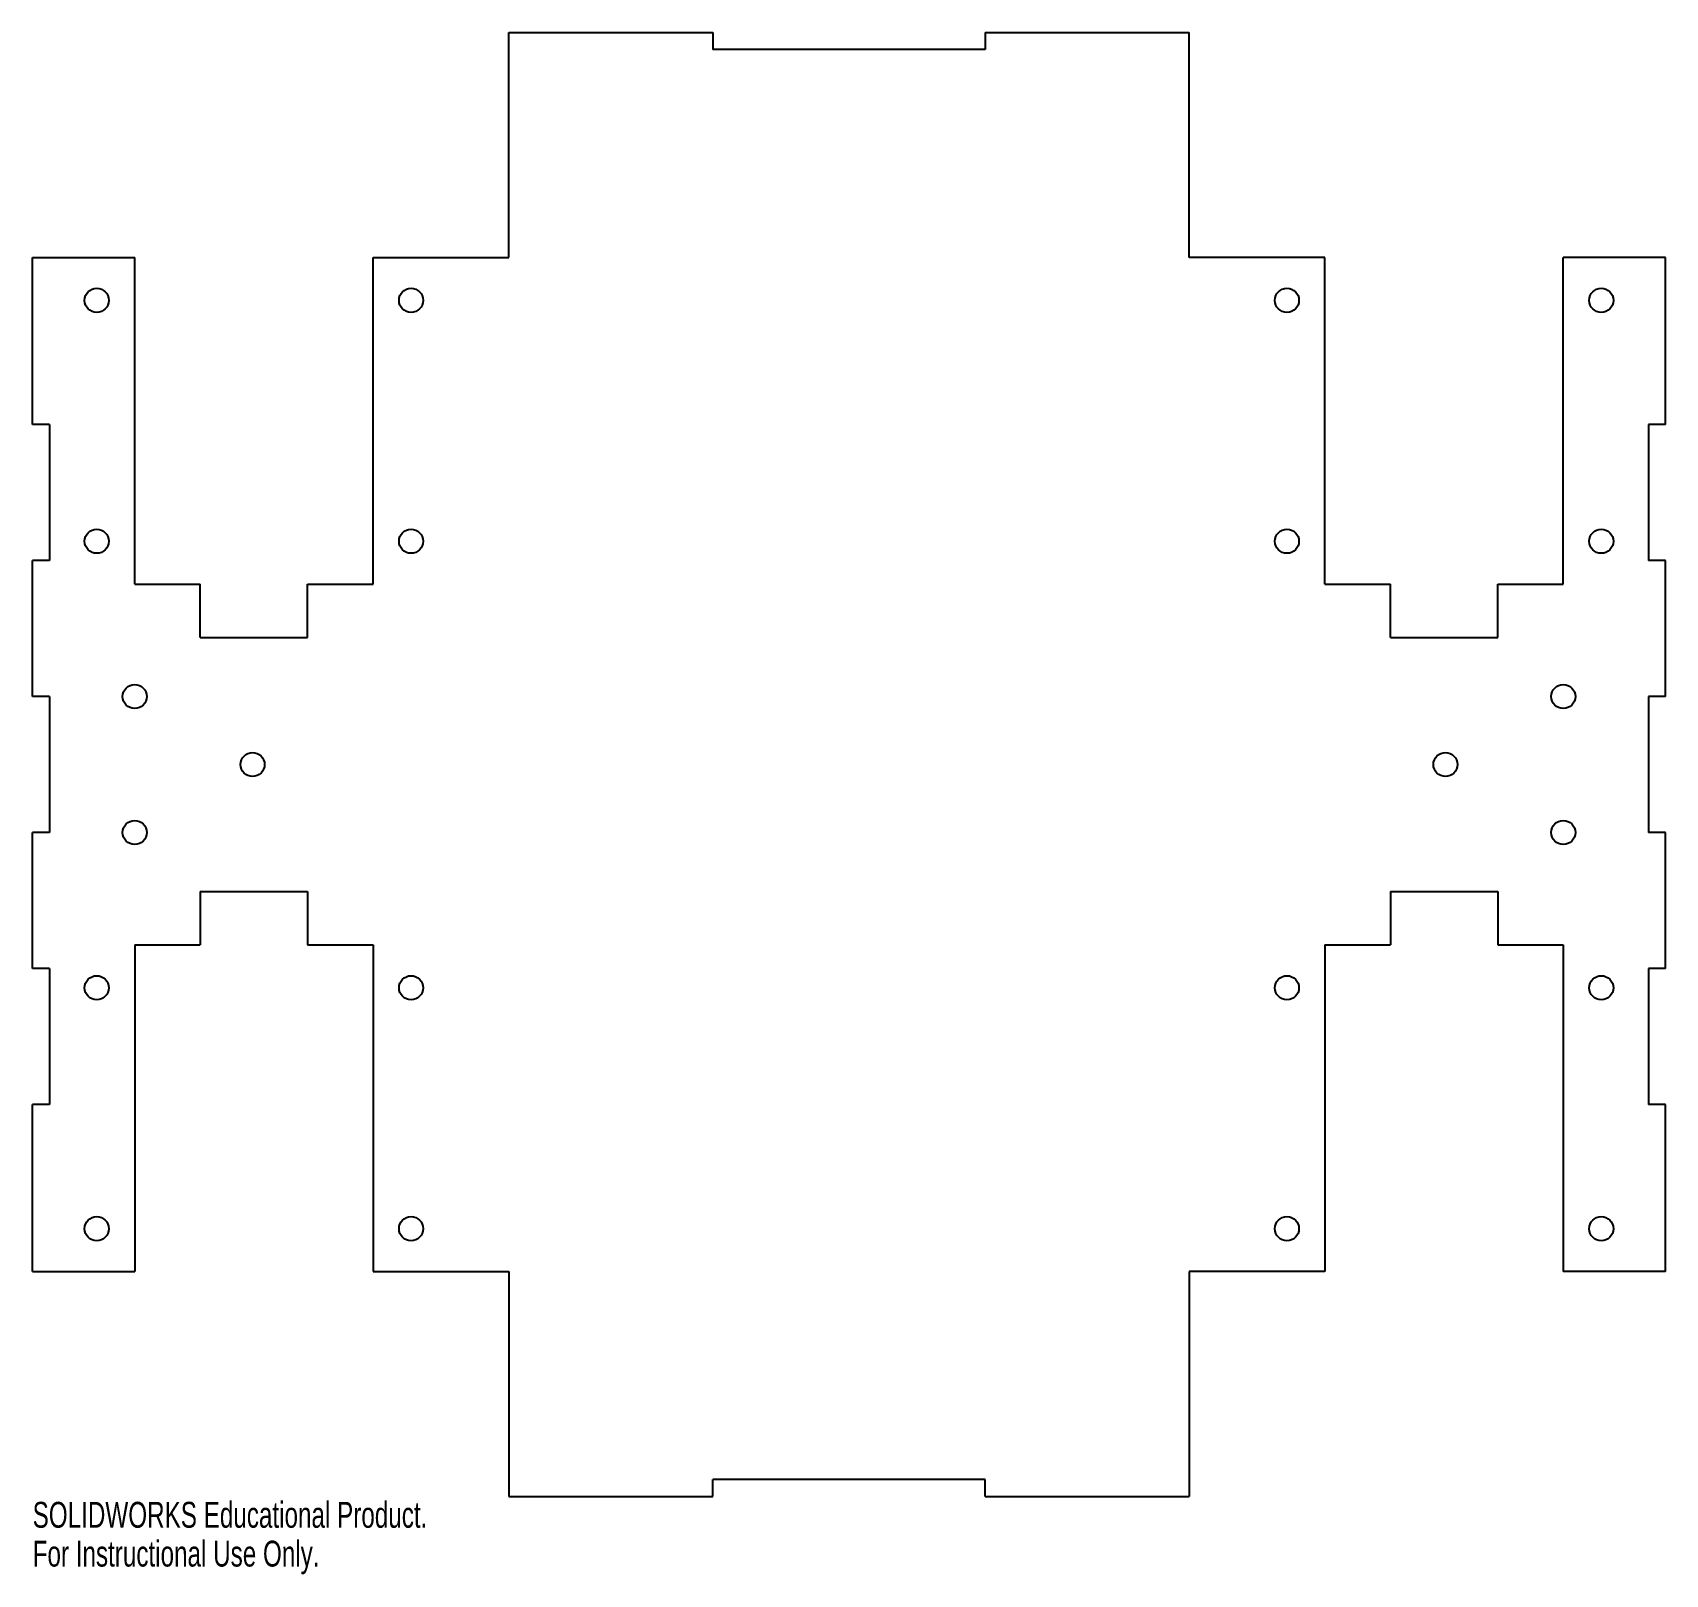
# Model space of a CAD drawing. Header units: millimetres. Extents: x -152 to 152, y -151 to 137.
import ezdxf

# ---------------------------------------------------------------- set-up
doc = ezdxf.new("R2010")
doc.units = ezdxf.units.MM
doc.styles.add('SLDTEXTSTYLE0', font='TXT', dxfattribs={"width": 0.7})

msp = doc.modelspace()

# ---------------------------------------------------------------- linework, layer by layer
at = {"color": 7, "linetype": 'Continuous', "lineweight": 25}
for p, q in [((-63.5, 136.7), (-25.4, 136.7)), ((-63.5, 94.7), (-63.5, 136.7)), ((-25.4, 136.7), (-25.4, 133.525)), ((25.4, 136.7), (63.5, 136.7)), ((25.4, 136.7), (25.4, 133.525)), ((63.5, 94.7), (63.5, 136.7)), ((25.4, 133.525), (-25.4, 133.525)), ((-152.4, 94.7), (-133.35, 94.7)), ((-152.4, 63.5), (-152.4, 94.7)), ((-133.35, 33.7), (-133.35, 94.7)), ((-88.8476, 94.7), (-63.5, 94.7)), ((-88.8476, 33.7), (-88.8476, 94.7)), ((88.8476, 94.7), (63.5, 94.7)), ((88.8476, 33.7), (88.8476, 94.7)), ((152.4, 94.7), (133.35, 94.7)), ((133.35, 33.7), (133.35, 94.7)), ((152.4, 63.5), (152.4, 94.7)), ((-149.225, 63.5), (-152.4, 63.5)), ((-149.225, 63.5), (-149.225, 38.1)), ((149.225, 63.5), (149.225, 38.1)), ((152.4, 63.5), (149.225, 63.5)), ((-149.225, 38.1), (-152.4, 38.1)), ((-152.4, 12.7), (-152.4, 38.1)), ((152.4, 38.1), (149.225, 38.1)), ((152.4, 12.7), (152.4, 38.1)), ((-133.35, 33.7), (-121.0988, 33.7)), ((-121.0988, 23.7), (-121.0988, 33.7)), ((-101.0988, 33.7), (-88.8476, 33.7)), ((-101.0988, 23.7), (-101.0988, 33.7)), ((88.8476, 33.7), (101.0988, 33.7)), ((101.0988, 23.7), (101.0988, 33.7)), ((121.0988, 23.7), (121.0988, 33.7)), ((121.0988, 33.7), (133.35, 33.7)), ((-121.0988, 23.7), (-101.0988, 23.7)), ((101.0988, 23.7), (121.0988, 23.7)), ((-149.225, 12.7), (-152.4, 12.7)), ((-149.225, 12.7), (-149.225, -12.7)), ((149.225, 12.7), (149.225, -12.7)), ((152.4, 12.7), (149.225, 12.7)), ((-149.225, -12.7), (-152.4, -12.7)), ((-152.4, -38.1), (-152.4, -12.7)), ((152.4, -12.7), (149.225, -12.7)), ((152.4, -38.1), (152.4, -12.7)), ((-121.0988, -23.7), (-121.0988, -33.7)), ((-121.0988, -23.7), (-101.0988, -23.7)), ((-101.0988, -23.7), (-101.0988, -33.7)), ((101.0988, -23.7), (101.0988, -33.7)), ((101.0988, -23.7), (121.0988, -23.7)), ((121.0988, -23.7), (121.0988, -33.7)), ((-133.35, -33.7), (-133.35, -94.7)), ((-133.35, -33.7), (-121.0988, -33.7)), ((-101.0988, -33.7), (-88.8476, -33.7)), ((-88.8476, -33.7), (-88.8476, -94.7)), ((88.8476, -33.7), (88.8476, -94.7)), ((88.8476, -33.7), (101.0988, -33.7)), ((121.0988, -33.7), (133.35, -33.7)), ((133.35, -33.7), (133.35, -94.7)), ((-149.225, -38.1), (-152.4, -38.1)), ((-149.225, -38.1), (-149.225, -63.5)), ((149.225, -38.1), (149.225, -63.5)), ((152.4, -38.1), (149.225, -38.1)), ((-149.225, -63.5), (-152.4, -63.5)), ((-152.4, -94.7), (-152.4, -63.5)), ((152.4, -63.5), (149.225, -63.5)), ((152.4, -94.7), (152.4, -63.5)), ((-152.4, -94.7), (-133.35, -94.7)), ((-88.8476, -94.7), (-63.5, -94.7)), ((-63.5, -94.7), (-63.5, -136.7)), ((63.5, -94.7), (63.5, -136.7)), ((88.8476, -94.7), (63.5, -94.7)), ((152.4, -94.7), (133.35, -94.7)), ((-25.4, -136.7), (-25.4, -133.525)), ((25.4, -133.525), (-25.4, -133.525)), ((25.4, -136.7), (25.4, -133.525)), ((-63.5, -136.7), (-25.4, -136.7)), ((25.4, -136.7), (63.5, -136.7))]:
    msp.add_line(p, q, dxfattribs=at)
for centre in [(-140.4411, 86.7), (-81.7565, 86.7), (81.7565, 86.7), (140.4411, 86.7), (-140.4411, 41.7), (-81.7565, 41.7), (81.7565, 41.7), (140.4411, 41.7), (-133.35, 12.7), (133.35, 12.7), (-111.353, 0), (111.353, 0), (-133.35, -12.7), (133.35, -12.7), (-140.4411, -41.7), (-81.7565, -41.7), (81.7565, -41.7), (140.4411, -41.7), (-140.4411, -86.7), (-81.7565, -86.7), (81.7565, -86.7), (140.4411, -86.7)]:
    msp.add_circle(centre, 2.25, dxfattribs=at)

# ---------------------------------------------------------------- texts
at = {"color": 7, "linetype": 'Continuous', "char_height": 4.83362, "attachment_point": 1, "style": 'SLDTEXTSTYLE0'}
for s, insert in [('SOLIDWORKS Educational Product.', (-152.4, -137.7196)), ('For Instructional Use Only.', (-152.4, -144.97))]:
    msp.add_mtext(s, dxfattribs=dict(at, insert=insert))

doc.saveas('drawing.dxf')
